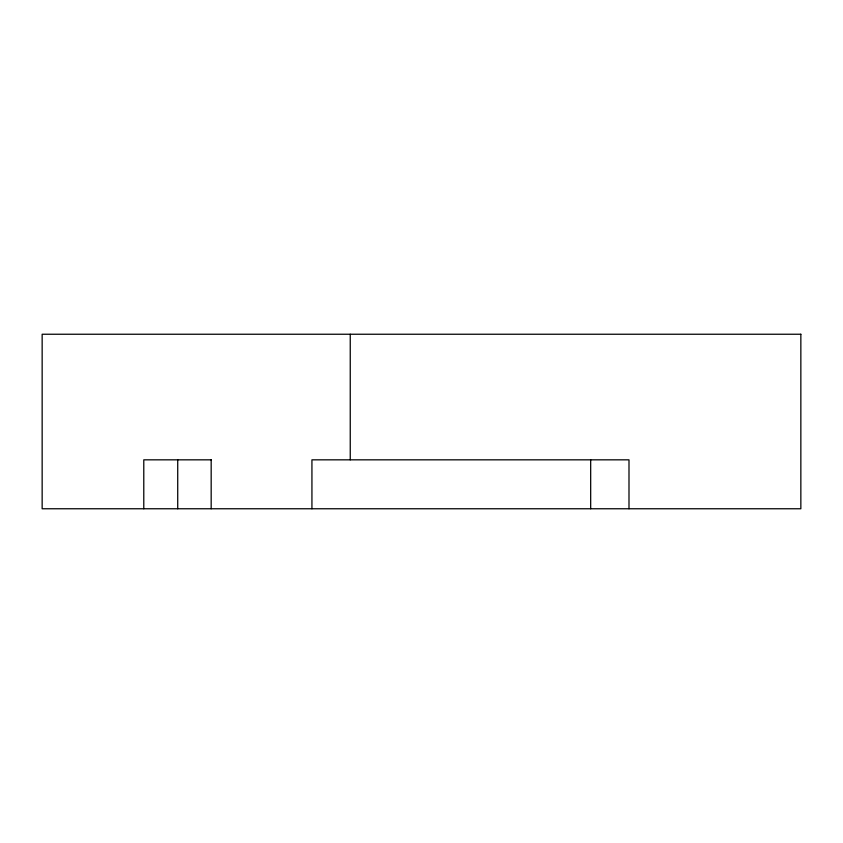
<?xml version="1.0" encoding="UTF-8"?>
<svg xmlns="http://www.w3.org/2000/svg" width="843" height="843" viewBox="0 0 843 843"><rect width="100%" height="100%" fill="white"/><g stroke="black" fill="none" stroke-linecap="round" stroke-linejoin="round"><path stroke-width="1.26" d="M211.424 459.835L143.784 459.835L143.784 508.761M628.994 508.761L628.994 459.835L311.931 459.835L311.931 508.761M590.68 459.835L590.68 508.761M350.245 334.239L350.245 459.835M211.172 459.835L211.172 508.761M177.725 459.835L177.725 508.761M800.85 334.239L42.15 334.239L42.15 508.761L800.85 508.761L800.85 334.239"/></g></svg>
